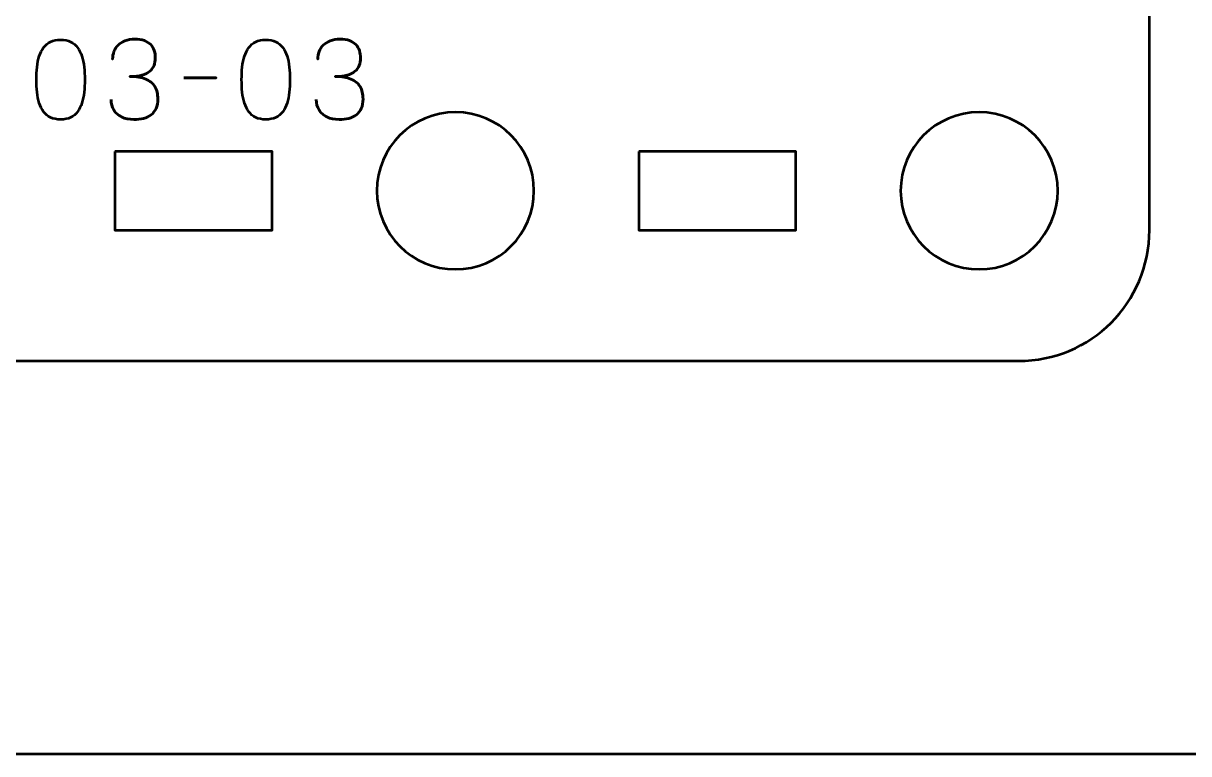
# Model space of a CAD drawing. Header units: centimetres. Extents: x -21 to 0, y -29.7 to 0.
# Drawn here: x -17.75 to -13.3, y -29.7 to -26.911 of the extents above; entities that cross this region are included whole.
import ezdxf

# ---------------------------------------------------------------- set-up
doc = ezdxf.new("R2010")
doc.units = ezdxf.units.CM
doc.header["$MEASUREMENT"] = 0
doc.layers.add('Layer 1', color=7, linetype='Continuous')

msp = doc.modelspace()

# ---------------------------------------------------------------- linework, layer by layer
at = {"layer": 'Layer 1', "color": 22, "lineweight": 53}
msp.add_open_spline([(-21.00003, -29.19995), (-21.00003, -29.19995), (-21.00003, -0.49992), (-21.00003, -0.49992), (-21.00003, -0.49992), (-21.00003, -0.22295), (-20.77694, 0.00004), (-20.49994, 0.00004), (-20.49994, 0.00004), (-20.49994, 0.00004), (-0.50008, 0.00004), (-0.50008, 0.00004), (-0.50008, 0.00004), (-0.22294, 0.00004), (0.00002, -0.22295), (0.00002, -0.49992), (0.00002, -0.49992), (0.00002, -0.49992), (0.00002, -29.19995), (0.00002, -29.19995), (0.00002, -29.19995), (0.00002, -29.47695), (-0.22294, -29.70004), (-0.50008, -29.70004), (-0.50008, -29.70004), (-0.50008, -29.70004), (-20.49994, -29.70004), (-20.49994, -29.70004), (-20.49994, -29.70004), (-20.77694, -29.70004), (-21.00003, -29.47695), (-21.00003, -29.19995)], degree=3, knots=[0, 0, 0, 0, 0.125, 0.125, 0.125, 0.125, 0.25, 0.25, 0.25, 0.25, 0.375, 0.375, 0.375, 0.375, 0.5, 0.5, 0.5, 0.5, 0.625, 0.625, 0.625, 0.625, 0.75, 0.75, 0.75, 0.75, 0.875, 0.875, 0.875, 0.875, 1, 1, 1, 1], dxfattribs=at)
at = {"layer": 'Layer 1', "color": 114, "lineweight": 53}
msp.add_open_spline([(-18.24994, -22.9), (-18.24994, -22.9), (-13.95007, -22.9), (-13.95007, -22.9), (-13.95007, -22.9), (-13.67293, -22.9), (-13.44997, -23.12309), (-13.44997, -23.40009), (-13.44997, -23.40009), (-13.44997, -23.40009), (-13.44997, -27.69996), (-13.44997, -27.69996), (-13.44997, -27.69996), (-13.44997, -27.9771), (-13.67293, -28.20006), (-13.95007, -28.20006), (-13.95007, -28.20006), (-13.95007, -28.20006), (-18.24994, -28.20006), (-18.24994, -28.20006), (-18.24994, -28.20006), (-18.52694, -28.20006), (-18.75003, -27.9771), (-18.75003, -27.69996), (-18.75003, -27.69996), (-18.75003, -27.69996), (-18.75003, -23.40009), (-18.75003, -23.40009), (-18.75003, -23.40009), (-18.75003, -23.12309), (-18.52694, -22.9), (-18.24994, -22.9)], degree=3, knots=[0, 0, 0, 0, 0.125, 0.125, 0.125, 0.125, 0.25, 0.25, 0.25, 0.25, 0.375, 0.375, 0.375, 0.375, 0.5, 0.5, 0.5, 0.5, 0.625, 0.625, 0.625, 0.625, 0.75, 0.75, 0.75, 0.75, 0.875, 0.875, 0.875, 0.875, 1, 1, 1, 1], dxfattribs=at)
at = {"layer": 'Layer 1', "color": 30, "lineweight": 53}
for points, knots in [([(-17.60757, -27.27795), (-17.59276, -27.27788), (-17.57999, -27.27527), (-17.56933, -27.27019), (-17.56933, -27.27019), (-17.55875, -27.26511), (-17.54993, -27.25784), (-17.54288, -27.2486), (-17.54288, -27.2486), (-17.53589, -27.23929), (-17.53039, -27.22828), (-17.5263, -27.21558), (-17.5263, -27.21558), (-17.52227, -27.20288), (-17.51938, -27.18898), (-17.51776, -27.17374), (-17.51776, -27.17374), (-17.51606, -27.1585), (-17.51522, -27.14248), (-17.51529, -27.12555), (-17.51529, -27.12555), (-17.51522, -27.10869), (-17.51606, -27.09267), (-17.51776, -27.0775), (-17.51776, -27.0775), (-17.51938, -27.06233), (-17.52227, -27.04836), (-17.5263, -27.03566), (-17.5263, -27.03566), (-17.53039, -27.02303), (-17.53589, -27.01203), (-17.54288, -27.00264), (-17.54288, -27.00264), (-17.54993, -26.99333), (-17.55875, -26.98606), (-17.56933, -26.98098), (-17.56933, -26.98098), (-17.57999, -26.97583), (-17.59276, -26.97322), (-17.60757, -26.97315), (-17.60757, -26.97315), (-17.62239, -26.97322), (-17.63516, -26.97583), (-17.64582, -26.98098), (-17.64582, -26.98098), (-17.6564, -26.98606), (-17.66522, -26.99333), (-17.67227, -27.00264), (-17.67227, -27.00264), (-17.67926, -27.01203), (-17.68476, -27.02303), (-17.68885, -27.03566), (-17.68885, -27.03566), (-17.69288, -27.04836), (-17.69577, -27.06233), (-17.69739, -27.0775), (-17.69739, -27.0775), (-17.69908, -27.09267), (-17.69993, -27.10869), (-17.69986, -27.12555), (-17.69986, -27.12555), (-17.69993, -27.14248), (-17.69908, -27.1585), (-17.69739, -27.17374), (-17.69739, -27.17374), (-17.69577, -27.18898), (-17.69288, -27.20288), (-17.68885, -27.21558), (-17.68885, -27.21558), (-17.68476, -27.22828), (-17.67926, -27.23929), (-17.67227, -27.2486), (-17.67227, -27.2486), (-17.66522, -27.25784), (-17.6564, -27.26511), (-17.64582, -27.27019), (-17.64582, -27.27019), (-17.63516, -27.27527), (-17.62239, -27.27788), (-17.60757, -27.27795)], [0, 0, 0, 0, 0.05, 0.05, 0.05, 0.05, 0.1, 0.1, 0.1, 0.1, 0.15, 0.15, 0.15, 0.15, 0.2, 0.2, 0.2, 0.2, 0.25, 0.25, 0.25, 0.25, 0.3, 0.3, 0.3, 0.3, 0.35, 0.35, 0.35, 0.35, 0.4, 0.4, 0.4, 0.4, 0.45, 0.45, 0.45, 0.45, 0.5, 0.5, 0.5, 0.5, 0.55, 0.55, 0.55, 0.55, 0.6, 0.6, 0.6, 0.6, 0.65, 0.65, 0.65, 0.65, 0.7, 0.7, 0.7, 0.7, 0.75, 0.75, 0.75, 0.75, 0.8, 0.8, 0.8, 0.8, 0.85, 0.85, 0.85, 0.85, 0.9, 0.9, 0.9, 0.9, 0.95, 0.95, 0.95, 0.95, 1, 1, 1, 1]), ([(-17.60757, -27.27795), (-17.59276, -27.27788), (-17.57999, -27.27527), (-17.56933, -27.27019), (-17.56933, -27.27019), (-17.55875, -27.26511), (-17.54993, -27.25784), (-17.54288, -27.2486), (-17.54288, -27.2486), (-17.53589, -27.23929), (-17.53039, -27.22828), (-17.5263, -27.21558), (-17.5263, -27.21558), (-17.52227, -27.20288), (-17.51938, -27.18898), (-17.51776, -27.17374), (-17.51776, -27.17374), (-17.51606, -27.1585), (-17.51522, -27.14248), (-17.51529, -27.12555), (-17.51529, -27.12555), (-17.51522, -27.10869), (-17.51606, -27.09267), (-17.51776, -27.0775), (-17.51776, -27.0775), (-17.51938, -27.06233), (-17.52227, -27.04836), (-17.5263, -27.03566), (-17.5263, -27.03566), (-17.53039, -27.02303), (-17.53589, -27.01203), (-17.54288, -27.00264), (-17.54288, -27.00264), (-17.54993, -26.99333), (-17.55875, -26.98606), (-17.56933, -26.98098), (-17.56933, -26.98098), (-17.57999, -26.97583), (-17.59276, -26.97322), (-17.60757, -26.97315), (-17.60757, -26.97315), (-17.62239, -26.97322), (-17.63516, -26.97583), (-17.64582, -26.98098), (-17.64582, -26.98098), (-17.6564, -26.98606), (-17.66522, -26.99333), (-17.67227, -27.00264), (-17.67227, -27.00264), (-17.67926, -27.01203), (-17.68476, -27.02303), (-17.68885, -27.03566), (-17.68885, -27.03566), (-17.69288, -27.04836), (-17.69577, -27.06233), (-17.69739, -27.0775), (-17.69739, -27.0775), (-17.69908, -27.09267), (-17.69993, -27.10869), (-17.69986, -27.12555), (-17.69986, -27.12555), (-17.69993, -27.14248), (-17.69908, -27.1585), (-17.69739, -27.17374), (-17.69739, -27.17374), (-17.69577, -27.18898), (-17.69288, -27.20288), (-17.68885, -27.21558), (-17.68885, -27.21558), (-17.68476, -27.22828), (-17.67926, -27.23929), (-17.67227, -27.2486), (-17.67227, -27.2486), (-17.66522, -27.25784), (-17.6564, -27.26511), (-17.64582, -27.27019), (-17.64582, -27.27019), (-17.63516, -27.27527), (-17.62239, -27.27788), (-17.60757, -27.27795)], [0, 0, 0, 0, 0.05, 0.05, 0.05, 0.05, 0.1, 0.1, 0.1, 0.1, 0.15, 0.15, 0.15, 0.15, 0.2, 0.2, 0.2, 0.2, 0.25, 0.25, 0.25, 0.25, 0.3, 0.3, 0.3, 0.3, 0.35, 0.35, 0.35, 0.35, 0.4, 0.4, 0.4, 0.4, 0.45, 0.45, 0.45, 0.45, 0.5, 0.5, 0.5, 0.5, 0.55, 0.55, 0.55, 0.55, 0.6, 0.6, 0.6, 0.6, 0.65, 0.65, 0.65, 0.65, 0.7, 0.7, 0.7, 0.7, 0.75, 0.75, 0.75, 0.75, 0.8, 0.8, 0.8, 0.8, 0.85, 0.85, 0.85, 0.85, 0.9, 0.9, 0.9, 0.9, 0.95, 0.95, 0.95, 0.95, 1, 1, 1, 1]), ([(-17.41496, -27.20133), (-17.41489, -27.21657), (-17.41136, -27.22983), (-17.40438, -27.24133), (-17.40438, -27.24133), (-17.39739, -27.25276), (-17.38744, -27.26172), (-17.37446, -27.26814), (-17.37446, -27.26814), (-17.36148, -27.27456), (-17.34589, -27.27781), (-17.32775, -27.27795), (-17.32775, -27.27795), (-17.31414, -27.27795), (-17.30179, -27.27654), (-17.29057, -27.27358), (-17.29057, -27.27358), (-17.27942, -27.27061), (-17.26983, -27.26603), (-17.26171, -27.25975), (-17.26171, -27.25975), (-17.2536, -27.25347), (-17.24739, -27.24535), (-17.24295, -27.23548), (-17.24295, -27.23548), (-17.23857, -27.22553), (-17.23639, -27.2136), (-17.23632, -27.19963), (-17.23632, -27.19963), (-17.23624, -27.18101), (-17.24005, -27.16527), (-17.2476, -27.1525), (-17.2476, -27.1525), (-17.25515, -27.13973), (-17.26687, -27.13014), (-17.2826, -27.12358), (-17.2826, -27.12358), (-17.29833, -27.11701), (-17.31851, -27.1137), (-17.34299, -27.1137), (-17.34299, -27.1137), (-17.32472, -27.11377), (-17.30941, -27.11208), (-17.29692, -27.10862), (-17.29692, -27.10862), (-17.2845, -27.10516), (-17.27456, -27.10029), (-17.26708, -27.09394), (-17.26708, -27.09394), (-17.2596, -27.08766), (-17.25417, -27.08018), (-17.25092, -27.07158), (-17.25092, -27.07158), (-17.2476, -27.06304), (-17.24598, -27.05366), (-17.24605, -27.04343), (-17.24605, -27.04343), (-17.24598, -27.03319), (-17.24739, -27.02374), (-17.25021, -27.01499), (-17.25021, -27.01499), (-17.25297, -27.00624), (-17.25748, -26.99855), (-17.26362, -26.99199), (-17.26362, -26.99199), (-17.26976, -26.98543), (-17.27787, -26.98028), (-17.28782, -26.97661), (-17.28782, -26.97661), (-17.29784, -26.97294), (-17.31005, -26.97111), (-17.32437, -26.97104), (-17.32437, -26.97104), (-17.33862, -26.97111), (-17.35111, -26.97322), (-17.36169, -26.97732), (-17.36169, -26.97732), (-17.37235, -26.98141), (-17.38109, -26.98698), (-17.38815, -26.99411), (-17.38815, -26.99411), (-17.39513, -27.00123), (-17.40036, -27.00935), (-17.40381, -27.01852), (-17.40381, -27.01852), (-17.40734, -27.02769), (-17.40903, -27.03743), (-17.40903, -27.04766), (-17.40903, -27.04766), (-17.40903, -27.03743), (-17.40734, -27.02769), (-17.40381, -27.01852), (-17.40381, -27.01852), (-17.40036, -27.00935), (-17.39513, -27.00123), (-17.38815, -26.99411), (-17.38815, -26.99411), (-17.38109, -26.98698), (-17.37235, -26.98141), (-17.36169, -26.97732), (-17.36169, -26.97732), (-17.35111, -26.97322), (-17.33862, -26.97111), (-17.32437, -26.97104), (-17.32437, -26.97104), (-17.31005, -26.97111), (-17.29784, -26.97294), (-17.28782, -26.97661), (-17.28782, -26.97661), (-17.27787, -26.98028), (-17.26976, -26.98543), (-17.26362, -26.99199), (-17.26362, -26.99199), (-17.25748, -26.99855), (-17.25297, -27.00624), (-17.25021, -27.01499), (-17.25021, -27.01499), (-17.24739, -27.02374), (-17.24598, -27.03319), (-17.24605, -27.04343), (-17.24605, -27.04343), (-17.24598, -27.05366), (-17.2476, -27.06304), (-17.25092, -27.07158), (-17.25092, -27.07158), (-17.25417, -27.08018), (-17.2596, -27.08766), (-17.26708, -27.09394), (-17.26708, -27.09394), (-17.27456, -27.10029), (-17.2845, -27.10516), (-17.29692, -27.10862), (-17.29692, -27.10862), (-17.30941, -27.11208), (-17.32472, -27.11377), (-17.34299, -27.1137), (-17.34299, -27.1137), (-17.31851, -27.1137), (-17.29833, -27.11701), (-17.2826, -27.12358), (-17.2826, -27.12358), (-17.26687, -27.13014), (-17.25515, -27.13973), (-17.2476, -27.1525), (-17.2476, -27.1525), (-17.24005, -27.16527), (-17.23624, -27.18101), (-17.23632, -27.19963), (-17.23632, -27.19963), (-17.23639, -27.2136), (-17.23857, -27.22553), (-17.24295, -27.23548), (-17.24295, -27.23548), (-17.24739, -27.24535), (-17.2536, -27.25347), (-17.26171, -27.25975), (-17.26171, -27.25975), (-17.26983, -27.26603), (-17.27942, -27.27061), (-17.29057, -27.27358), (-17.29057, -27.27358), (-17.30179, -27.27654), (-17.31414, -27.27795), (-17.32775, -27.27795), (-17.32775, -27.27795), (-17.34589, -27.27781), (-17.36148, -27.27456), (-17.37446, -27.26814), (-17.37446, -27.26814), (-17.38744, -27.26172), (-17.39739, -27.25276), (-17.40438, -27.24133), (-17.40438, -27.24133), (-17.41136, -27.22983), (-17.41489, -27.21657), (-17.41496, -27.20133)], [0, 0, 0, 0, 0.0227273, 0.0227273, 0.0227273, 0.0227273, 0.0454545, 0.0454545, 0.0454545, 0.0454545, 0.0681818, 0.0681818, 0.0681818, 0.0681818, 0.0909091, 0.0909091, 0.0909091, 0.0909091, 0.1136364, 0.1136364, 0.1136364, 0.1136364, 0.1363636, 0.1363636, 0.1363636, 0.1363636, 0.1590909, 0.1590909, 0.1590909, 0.1590909, 0.1818182, 0.1818182, 0.1818182, 0.1818182, 0.2045455, 0.2045455, 0.2045455, 0.2045455, 0.2272727, 0.2272727, 0.2272727, 0.2272727, 0.25, 0.25, 0.25, 0.25, 0.2727273, 0.2727273, 0.2727273, 0.2727273, 0.2954545, 0.2954545, 0.2954545, 0.2954545, 0.3181818, 0.3181818, 0.3181818, 0.3181818, 0.3409091, 0.3409091, 0.3409091, 0.3409091, 0.3636364, 0.3636364, 0.3636364, 0.3636364, 0.3863636, 0.3863636, 0.3863636, 0.3863636, 0.4090909, 0.4090909, 0.4090909, 0.4090909, 0.4318182, 0.4318182, 0.4318182, 0.4318182, 0.4545455, 0.4545455, 0.4545455, 0.4545455, 0.4772727, 0.4772727, 0.4772727, 0.4772727, 0.5, 0.5, 0.5, 0.5, 0.5227273, 0.5227273, 0.5227273, 0.5227273, 0.5454545, 0.5454545, 0.5454545, 0.5454545, 0.5681818, 0.5681818, 0.5681818, 0.5681818, 0.5909091, 0.5909091, 0.5909091, 0.5909091, 0.6136364, 0.6136364, 0.6136364, 0.6136364, 0.6363636, 0.6363636, 0.6363636, 0.6363636, 0.6590909, 0.6590909, 0.6590909, 0.6590909, 0.6818182, 0.6818182, 0.6818182, 0.6818182, 0.7045455, 0.7045455, 0.7045455, 0.7045455, 0.7272727, 0.7272727, 0.7272727, 0.7272727, 0.75, 0.75, 0.75, 0.75, 0.7727273, 0.7727273, 0.7727273, 0.7727273, 0.7954545, 0.7954545, 0.7954545, 0.7954545, 0.8181818, 0.8181818, 0.8181818, 0.8181818, 0.8409091, 0.8409091, 0.8409091, 0.8409091, 0.8636364, 0.8636364, 0.8636364, 0.8636364, 0.8863636, 0.8863636, 0.8863636, 0.8863636, 0.9090909, 0.9090909, 0.9090909, 0.9090909, 0.9318182, 0.9318182, 0.9318182, 0.9318182, 0.9545455, 0.9545455, 0.9545455, 0.9545455, 0.9772727, 0.9772727, 0.9772727, 0.9772727, 1, 1, 1, 1]), ([(-16.82399, -27.27795), (-16.80918, -27.27788), (-16.79641, -27.27527), (-16.78575, -27.27019), (-16.78575, -27.27019), (-16.77517, -27.26511), (-16.76635, -27.25784), (-16.7593, -27.2486), (-16.7593, -27.2486), (-16.75231, -27.23929), (-16.74681, -27.22828), (-16.74272, -27.21558), (-16.74272, -27.21558), (-16.73869, -27.20288), (-16.7358, -27.18898), (-16.73418, -27.17374), (-16.73418, -27.17374), (-16.73248, -27.1585), (-16.73164, -27.14248), (-16.73171, -27.12555), (-16.73171, -27.12555), (-16.73164, -27.10869), (-16.73248, -27.09267), (-16.73418, -27.0775), (-16.73418, -27.0775), (-16.7358, -27.06233), (-16.73869, -27.04836), (-16.74272, -27.03566), (-16.74272, -27.03566), (-16.74681, -27.02303), (-16.75231, -27.01203), (-16.7593, -27.00264), (-16.7593, -27.00264), (-16.76635, -26.99333), (-16.77517, -26.98606), (-16.78575, -26.98098), (-16.78575, -26.98098), (-16.79641, -26.97583), (-16.80918, -26.97322), (-16.82399, -26.97315), (-16.82399, -26.97315), (-16.83881, -26.97322), (-16.85158, -26.97583), (-16.86224, -26.98098), (-16.86224, -26.98098), (-16.87282, -26.98606), (-16.88164, -26.99333), (-16.88869, -27.00264), (-16.88869, -27.00264), (-16.89568, -27.01203), (-16.90118, -27.02303), (-16.90527, -27.03566), (-16.90527, -27.03566), (-16.9093, -27.04836), (-16.91219, -27.06233), (-16.91381, -27.0775), (-16.91381, -27.0775), (-16.9155, -27.09267), (-16.91635, -27.10869), (-16.91628, -27.12555), (-16.91628, -27.12555), (-16.91635, -27.14248), (-16.9155, -27.1585), (-16.91381, -27.17374), (-16.91381, -27.17374), (-16.91219, -27.18898), (-16.9093, -27.20288), (-16.90527, -27.21558), (-16.90527, -27.21558), (-16.90118, -27.22828), (-16.89568, -27.23929), (-16.88869, -27.2486), (-16.88869, -27.2486), (-16.88164, -27.25784), (-16.87282, -27.26511), (-16.86224, -27.27019), (-16.86224, -27.27019), (-16.85158, -27.27527), (-16.83881, -27.27788), (-16.82399, -27.27795)], [0, 0, 0, 0, 0.05, 0.05, 0.05, 0.05, 0.1, 0.1, 0.1, 0.1, 0.15, 0.15, 0.15, 0.15, 0.2, 0.2, 0.2, 0.2, 0.25, 0.25, 0.25, 0.25, 0.3, 0.3, 0.3, 0.3, 0.35, 0.35, 0.35, 0.35, 0.4, 0.4, 0.4, 0.4, 0.45, 0.45, 0.45, 0.45, 0.5, 0.5, 0.5, 0.5, 0.55, 0.55, 0.55, 0.55, 0.6, 0.6, 0.6, 0.6, 0.65, 0.65, 0.65, 0.65, 0.7, 0.7, 0.7, 0.7, 0.75, 0.75, 0.75, 0.75, 0.8, 0.8, 0.8, 0.8, 0.85, 0.85, 0.85, 0.85, 0.9, 0.9, 0.9, 0.9, 0.95, 0.95, 0.95, 0.95, 1, 1, 1, 1]), ([(-16.82399, -27.27795), (-16.80918, -27.27788), (-16.79641, -27.27527), (-16.78575, -27.27019), (-16.78575, -27.27019), (-16.77517, -27.26511), (-16.76635, -27.25784), (-16.7593, -27.2486), (-16.7593, -27.2486), (-16.75231, -27.23929), (-16.74681, -27.22828), (-16.74272, -27.21558), (-16.74272, -27.21558), (-16.73869, -27.20288), (-16.7358, -27.18898), (-16.73418, -27.17374), (-16.73418, -27.17374), (-16.73248, -27.1585), (-16.73164, -27.14248), (-16.73171, -27.12555), (-16.73171, -27.12555), (-16.73164, -27.10869), (-16.73248, -27.09267), (-16.73418, -27.0775), (-16.73418, -27.0775), (-16.7358, -27.06233), (-16.73869, -27.04836), (-16.74272, -27.03566), (-16.74272, -27.03566), (-16.74681, -27.02303), (-16.75231, -27.01203), (-16.7593, -27.00264), (-16.7593, -27.00264), (-16.76635, -26.99333), (-16.77517, -26.98606), (-16.78575, -26.98098), (-16.78575, -26.98098), (-16.79641, -26.97583), (-16.80918, -26.97322), (-16.82399, -26.97315), (-16.82399, -26.97315), (-16.83881, -26.97322), (-16.85158, -26.97583), (-16.86224, -26.98098), (-16.86224, -26.98098), (-16.87282, -26.98606), (-16.88164, -26.99333), (-16.88869, -27.00264), (-16.88869, -27.00264), (-16.89568, -27.01203), (-16.90118, -27.02303), (-16.90527, -27.03566), (-16.90527, -27.03566), (-16.9093, -27.04836), (-16.91219, -27.06233), (-16.91381, -27.0775), (-16.91381, -27.0775), (-16.9155, -27.09267), (-16.91635, -27.10869), (-16.91628, -27.12555), (-16.91628, -27.12555), (-16.91635, -27.14248), (-16.9155, -27.1585), (-16.91381, -27.17374), (-16.91381, -27.17374), (-16.91219, -27.18898), (-16.9093, -27.20288), (-16.90527, -27.21558), (-16.90527, -27.21558), (-16.90118, -27.22828), (-16.89568, -27.23929), (-16.88869, -27.2486), (-16.88869, -27.2486), (-16.88164, -27.25784), (-16.87282, -27.26511), (-16.86224, -27.27019), (-16.86224, -27.27019), (-16.85158, -27.27527), (-16.83881, -27.27788), (-16.82399, -27.27795)], [0, 0, 0, 0, 0.05, 0.05, 0.05, 0.05, 0.1, 0.1, 0.1, 0.1, 0.15, 0.15, 0.15, 0.15, 0.2, 0.2, 0.2, 0.2, 0.25, 0.25, 0.25, 0.25, 0.3, 0.3, 0.3, 0.3, 0.35, 0.35, 0.35, 0.35, 0.4, 0.4, 0.4, 0.4, 0.45, 0.45, 0.45, 0.45, 0.5, 0.5, 0.5, 0.5, 0.55, 0.55, 0.55, 0.55, 0.6, 0.6, 0.6, 0.6, 0.65, 0.65, 0.65, 0.65, 0.7, 0.7, 0.7, 0.7, 0.75, 0.75, 0.75, 0.75, 0.8, 0.8, 0.8, 0.8, 0.85, 0.85, 0.85, 0.85, 0.9, 0.9, 0.9, 0.9, 0.95, 0.95, 0.95, 0.95, 1, 1, 1, 1]), ([(-16.63138, -27.20133), (-16.63131, -27.21657), (-16.62778, -27.22983), (-16.6208, -27.24133), (-16.6208, -27.24133), (-16.61381, -27.25276), (-16.60386, -27.26172), (-16.59088, -27.26814), (-16.59088, -27.26814), (-16.5779, -27.27456), (-16.56231, -27.27781), (-16.54417, -27.27795), (-16.54417, -27.27795), (-16.53056, -27.27795), (-16.51821, -27.27654), (-16.50699, -27.27358), (-16.50699, -27.27358), (-16.49584, -27.27061), (-16.48625, -27.26603), (-16.47813, -27.25975), (-16.47813, -27.25975), (-16.47002, -27.25347), (-16.46381, -27.24535), (-16.45937, -27.23548), (-16.45937, -27.23548), (-16.45499, -27.22553), (-16.45281, -27.2136), (-16.45274, -27.19963), (-16.45274, -27.19963), (-16.45266, -27.18101), (-16.45647, -27.16527), (-16.46402, -27.1525), (-16.46402, -27.1525), (-16.47157, -27.13973), (-16.48329, -27.13014), (-16.49902, -27.12358), (-16.49902, -27.12358), (-16.51475, -27.11701), (-16.53493, -27.1137), (-16.55941, -27.1137), (-16.55941, -27.1137), (-16.54114, -27.11377), (-16.52583, -27.11208), (-16.51334, -27.10862), (-16.51334, -27.10862), (-16.50092, -27.10516), (-16.49098, -27.10029), (-16.4835, -27.09394), (-16.4835, -27.09394), (-16.47602, -27.08766), (-16.47059, -27.08018), (-16.46734, -27.07158), (-16.46734, -27.07158), (-16.46402, -27.06304), (-16.4624, -27.05366), (-16.46247, -27.04343), (-16.46247, -27.04343), (-16.4624, -27.03319), (-16.46381, -27.02374), (-16.46663, -27.01499), (-16.46663, -27.01499), (-16.46939, -27.00624), (-16.4739, -26.99855), (-16.48004, -26.99199), (-16.48004, -26.99199), (-16.48618, -26.98543), (-16.49429, -26.98028), (-16.50424, -26.97661), (-16.50424, -26.97661), (-16.51426, -26.97294), (-16.52647, -26.97111), (-16.54079, -26.97104), (-16.54079, -26.97104), (-16.55504, -26.97111), (-16.56753, -26.97322), (-16.57811, -26.97732), (-16.57811, -26.97732), (-16.58877, -26.98141), (-16.59751, -26.98698), (-16.60457, -26.99411), (-16.60457, -26.99411), (-16.61155, -27.00123), (-16.61678, -27.00935), (-16.62023, -27.01852), (-16.62023, -27.01852), (-16.62376, -27.02769), (-16.62545, -27.03743), (-16.62545, -27.04766), (-16.62545, -27.04766), (-16.62545, -27.03743), (-16.62376, -27.02769), (-16.62023, -27.01852), (-16.62023, -27.01852), (-16.61678, -27.00935), (-16.61155, -27.00123), (-16.60457, -26.99411), (-16.60457, -26.99411), (-16.59751, -26.98698), (-16.58877, -26.98141), (-16.57811, -26.97732), (-16.57811, -26.97732), (-16.56753, -26.97322), (-16.55504, -26.97111), (-16.54079, -26.97104), (-16.54079, -26.97104), (-16.52647, -26.97111), (-16.51426, -26.97294), (-16.50424, -26.97661), (-16.50424, -26.97661), (-16.49429, -26.98028), (-16.48618, -26.98543), (-16.48004, -26.99199), (-16.48004, -26.99199), (-16.4739, -26.99855), (-16.46939, -27.00624), (-16.46663, -27.01499), (-16.46663, -27.01499), (-16.46381, -27.02374), (-16.4624, -27.03319), (-16.46247, -27.04343), (-16.46247, -27.04343), (-16.4624, -27.05366), (-16.46402, -27.06304), (-16.46734, -27.07158), (-16.46734, -27.07158), (-16.47059, -27.08018), (-16.47602, -27.08766), (-16.4835, -27.09394), (-16.4835, -27.09394), (-16.49098, -27.10029), (-16.50092, -27.10516), (-16.51334, -27.10862), (-16.51334, -27.10862), (-16.52583, -27.11208), (-16.54114, -27.11377), (-16.55941, -27.1137), (-16.55941, -27.1137), (-16.53493, -27.1137), (-16.51475, -27.11701), (-16.49902, -27.12358), (-16.49902, -27.12358), (-16.48329, -27.13014), (-16.47157, -27.13973), (-16.46402, -27.1525), (-16.46402, -27.1525), (-16.45647, -27.16527), (-16.45266, -27.18101), (-16.45274, -27.19963), (-16.45274, -27.19963), (-16.45281, -27.2136), (-16.45499, -27.22553), (-16.45937, -27.23548), (-16.45937, -27.23548), (-16.46381, -27.24535), (-16.47002, -27.25347), (-16.47813, -27.25975), (-16.47813, -27.25975), (-16.48625, -27.26603), (-16.49584, -27.27061), (-16.50699, -27.27358), (-16.50699, -27.27358), (-16.51821, -27.27654), (-16.53056, -27.27795), (-16.54417, -27.27795), (-16.54417, -27.27795), (-16.56231, -27.27781), (-16.5779, -27.27456), (-16.59088, -27.26814), (-16.59088, -27.26814), (-16.60386, -27.26172), (-16.61381, -27.25276), (-16.6208, -27.24133), (-16.6208, -27.24133), (-16.62778, -27.22983), (-16.63131, -27.21657), (-16.63138, -27.20133)], [0, 0, 0, 0, 0.0227273, 0.0227273, 0.0227273, 0.0227273, 0.0454545, 0.0454545, 0.0454545, 0.0454545, 0.0681818, 0.0681818, 0.0681818, 0.0681818, 0.0909091, 0.0909091, 0.0909091, 0.0909091, 0.1136364, 0.1136364, 0.1136364, 0.1136364, 0.1363636, 0.1363636, 0.1363636, 0.1363636, 0.1590909, 0.1590909, 0.1590909, 0.1590909, 0.1818182, 0.1818182, 0.1818182, 0.1818182, 0.2045455, 0.2045455, 0.2045455, 0.2045455, 0.2272727, 0.2272727, 0.2272727, 0.2272727, 0.25, 0.25, 0.25, 0.25, 0.2727273, 0.2727273, 0.2727273, 0.2727273, 0.2954545, 0.2954545, 0.2954545, 0.2954545, 0.3181818, 0.3181818, 0.3181818, 0.3181818, 0.3409091, 0.3409091, 0.3409091, 0.3409091, 0.3636364, 0.3636364, 0.3636364, 0.3636364, 0.3863636, 0.3863636, 0.3863636, 0.3863636, 0.4090909, 0.4090909, 0.4090909, 0.4090909, 0.4318182, 0.4318182, 0.4318182, 0.4318182, 0.4545455, 0.4545455, 0.4545455, 0.4545455, 0.4772727, 0.4772727, 0.4772727, 0.4772727, 0.5, 0.5, 0.5, 0.5, 0.5227273, 0.5227273, 0.5227273, 0.5227273, 0.5454545, 0.5454545, 0.5454545, 0.5454545, 0.5681818, 0.5681818, 0.5681818, 0.5681818, 0.5909091, 0.5909091, 0.5909091, 0.5909091, 0.6136364, 0.6136364, 0.6136364, 0.6136364, 0.6363636, 0.6363636, 0.6363636, 0.6363636, 0.6590909, 0.6590909, 0.6590909, 0.6590909, 0.6818182, 0.6818182, 0.6818182, 0.6818182, 0.7045455, 0.7045455, 0.7045455, 0.7045455, 0.7272727, 0.7272727, 0.7272727, 0.7272727, 0.75, 0.75, 0.75, 0.75, 0.7727273, 0.7727273, 0.7727273, 0.7727273, 0.7954545, 0.7954545, 0.7954545, 0.7954545, 0.8181818, 0.8181818, 0.8181818, 0.8181818, 0.8409091, 0.8409091, 0.8409091, 0.8409091, 0.8636364, 0.8636364, 0.8636364, 0.8636364, 0.8863636, 0.8863636, 0.8863636, 0.8863636, 0.9090909, 0.9090909, 0.9090909, 0.9090909, 0.9318182, 0.9318182, 0.9318182, 0.9318182, 0.9545455, 0.9545455, 0.9545455, 0.9545455, 0.9772727, 0.9772727, 0.9772727, 0.9772727, 1, 1, 1, 1]), ([(-17.13641, -27.11835), (-17.13641, -27.11835), (-17.01322, -27.11835), (-17.01322, -27.11835), (-17.01322, -27.11835), (-17.01322, -27.11835), (-17.13641, -27.11835), (-17.13641, -27.11835)], [0, 0, 0, 0, 0.5, 0.5, 0.5, 0.5, 1, 1, 1, 1])]:
    msp.add_open_spline(points, degree=3, knots=knots, dxfattribs=at)
at = {"layer": 'Layer 1', "lineweight": 53}
for points in [[(-15.79993, -27.55003), (-15.79993, -27.7157), (-15.9343, -27.85003), (-16.09993, -27.85003), (-16.09993, -27.85003), (-16.2657, -27.85003), (-16.39993, -27.7157), (-16.39993, -27.55003), (-16.39993, -27.55003), (-16.39993, -27.3844), (-16.2657, -27.25003), (-16.09993, -27.25003), (-16.09993, -27.25003), (-15.9343, -27.25003), (-15.79993, -27.3844), (-15.79993, -27.55003)], [(-13.8, -27.55003), (-13.8, -27.7157), (-13.93433, -27.85003), (-14.1, -27.85003), (-14.1, -27.85003), (-14.26563, -27.85003), (-14.4, -27.7157), (-14.4, -27.55003), (-14.4, -27.55003), (-14.4, -27.3844), (-14.26563, -27.25003), (-14.1, -27.25003), (-14.1, -27.25003), (-13.93433, -27.25003), (-13.8, -27.3844), (-13.8, -27.55003)], [(-17.39999, -27.39996), (-17.39999, -27.39996), (-16.79998, -27.39996), (-16.79998, -27.39996), (-16.79998, -27.39996), (-16.79998, -27.39996), (-16.79998, -27.69996), (-16.79998, -27.69996), (-16.79998, -27.69996), (-16.79998, -27.69996), (-17.39999, -27.69996), (-17.39999, -27.69996), (-17.39999, -27.69996), (-17.39999, -27.69996), (-17.39999, -27.39996), (-17.39999, -27.39996)], [(-15.40002, -27.39996), (-15.40002, -27.39996), (-14.80002, -27.39996), (-14.80002, -27.39996), (-14.80002, -27.39996), (-14.80002, -27.39996), (-14.80002, -27.69996), (-14.80002, -27.69996), (-14.80002, -27.69996), (-14.80002, -27.69996), (-15.40002, -27.69996), (-15.40002, -27.69996), (-15.40002, -27.69996), (-15.40002, -27.69996), (-15.40002, -27.39996), (-15.40002, -27.39996)]]:
    msp.add_open_spline(points, degree=3, knots=[0, 0, 0, 0, 0.25, 0.25, 0.25, 0.25, 0.5, 0.5, 0.5, 0.5, 0.75, 0.75, 0.75, 0.75, 1, 1, 1, 1], dxfattribs=at)

doc.saveas('drawing.dxf')
